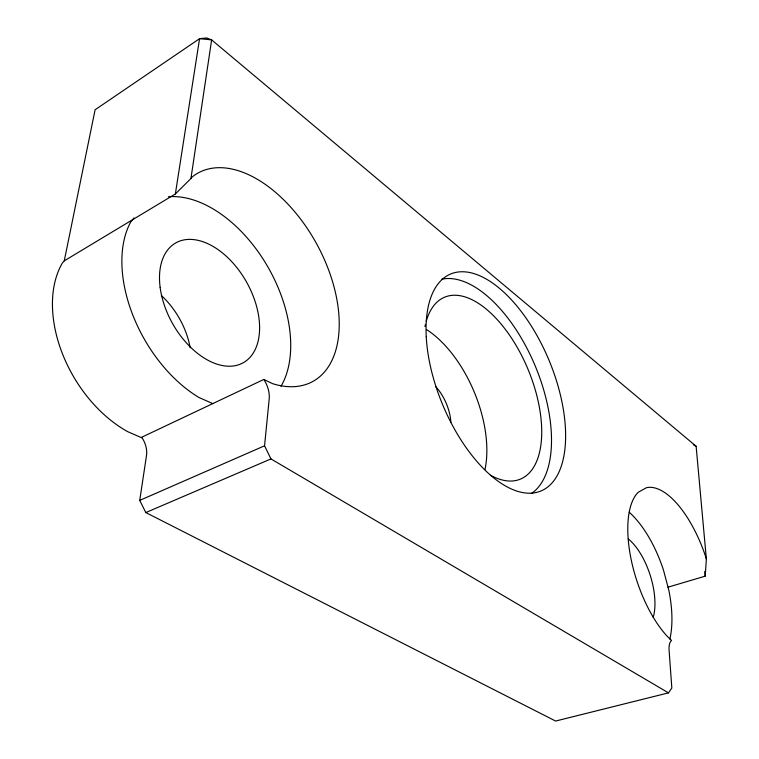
<?xml version="1.0" encoding="UTF-8"?>
<svg xmlns="http://www.w3.org/2000/svg" width="759" height="759" viewBox="0 0 759 759"><rect width="100%" height="100%" fill="white"/><g stroke="black" fill="none" stroke-linecap="round" stroke-linejoin="round"><path stroke-width="1.14" d="M668.024 587.181L705.187 576.157L706.373 559.165L696.126 446.264L211.638 39.885L206.676 37.95L199.57 38.671L95.103 109.77L64.259 260.849L62.323 263.098A111.412 73.851 59.4 0 0 127.692 431.662L142.208 438A20.531 14.478 62.6 0 1 146.496 455.504L139.732 500.39L145.823 512.562L555.616 721.05L668.489 692.863L671.829 688.043L669.087 650.178A15.958 6.954 73.5 0 1 671.573 640.463L667.18 636.27A85.378 36.451 71.9 0 1 630.966 558.605A85.378 36.451 71.9 0 1 638.139 492.344L646.564 487.657A85.378 36.451 71.9 0 1 705.813 557.115L706.373 559.165M668.489 692.863L270.954 458.92L264.549 445.808L269.208 398.883A21.992 13.728 63.9 0 0 264.341 380.268L263.79 379.462L141.677 437.25M175.357 193.972L190.936 178.517L211.638 39.885L199.57 38.671L175.357 193.972L64.259 260.849M190.936 178.517L192.16 176.989A118.973 69.638 61.2 0 1 327.66 267.443A118.973 69.638 61.2 0 1 272.604 383.665L263.79 379.462M134.03 217.956L130.719 221.979A115.814 71.545 60.5 0 0 198.896 397.46L212.767 403.608M139.732 500.39L264.549 445.808M145.823 512.562L270.954 458.92M693.356 444.708L696.126 446.264M704.769 571.451L705.187 576.157M441.899 279.17A116.706 58.348 67.4 0 1 535.285 366.113A116.706 58.348 67.4 0 1 531.309 493.587M426.245 321.218A98.547 49.231 67.4 0 1 492.249 314.482A98.547 49.231 67.4 0 1 541.727 433.152A98.547 49.231 67.4 0 1 490.447 475.219M424.964 326.55A98.547 49.231 67.4 0 1 425.438 324.359M629.277 512.297A83.708 38.026 72.1 0 1 663.461 570.028L668.783 590.047A83.708 38.026 72.1 0 1 669.855 639.125M168.413 196.761A115.814 71.545 60.5 0 1 266.542 264.635A115.814 71.545 60.5 0 1 281.01 386.293M628.319 538.966A49.752 22.58 72.1 0 1 653.205 617.399M161.373 295.498A66.166 43.804 59.5 0 1 190.186 347.774M426.539 329.567A95.89 51.422 67.3 0 1 484.944 469.641M435.799 386.72A34.819 18.643 67.3 0 1 450.874 422.203M426.235 336.635A117.512 57.637 67.4 0 0 535.228 492.686A117.512 57.637 67.4 0 0 526.091 318.144A117.512 57.637 67.4 0 0 426.235 336.635M160.13 287.357A68.775 42.428 60.6 0 0 241.182 363.789A68.775 42.428 60.6 0 0 227.368 257.244A68.775 42.428 60.6 0 0 160.13 287.357"/></g></svg>
